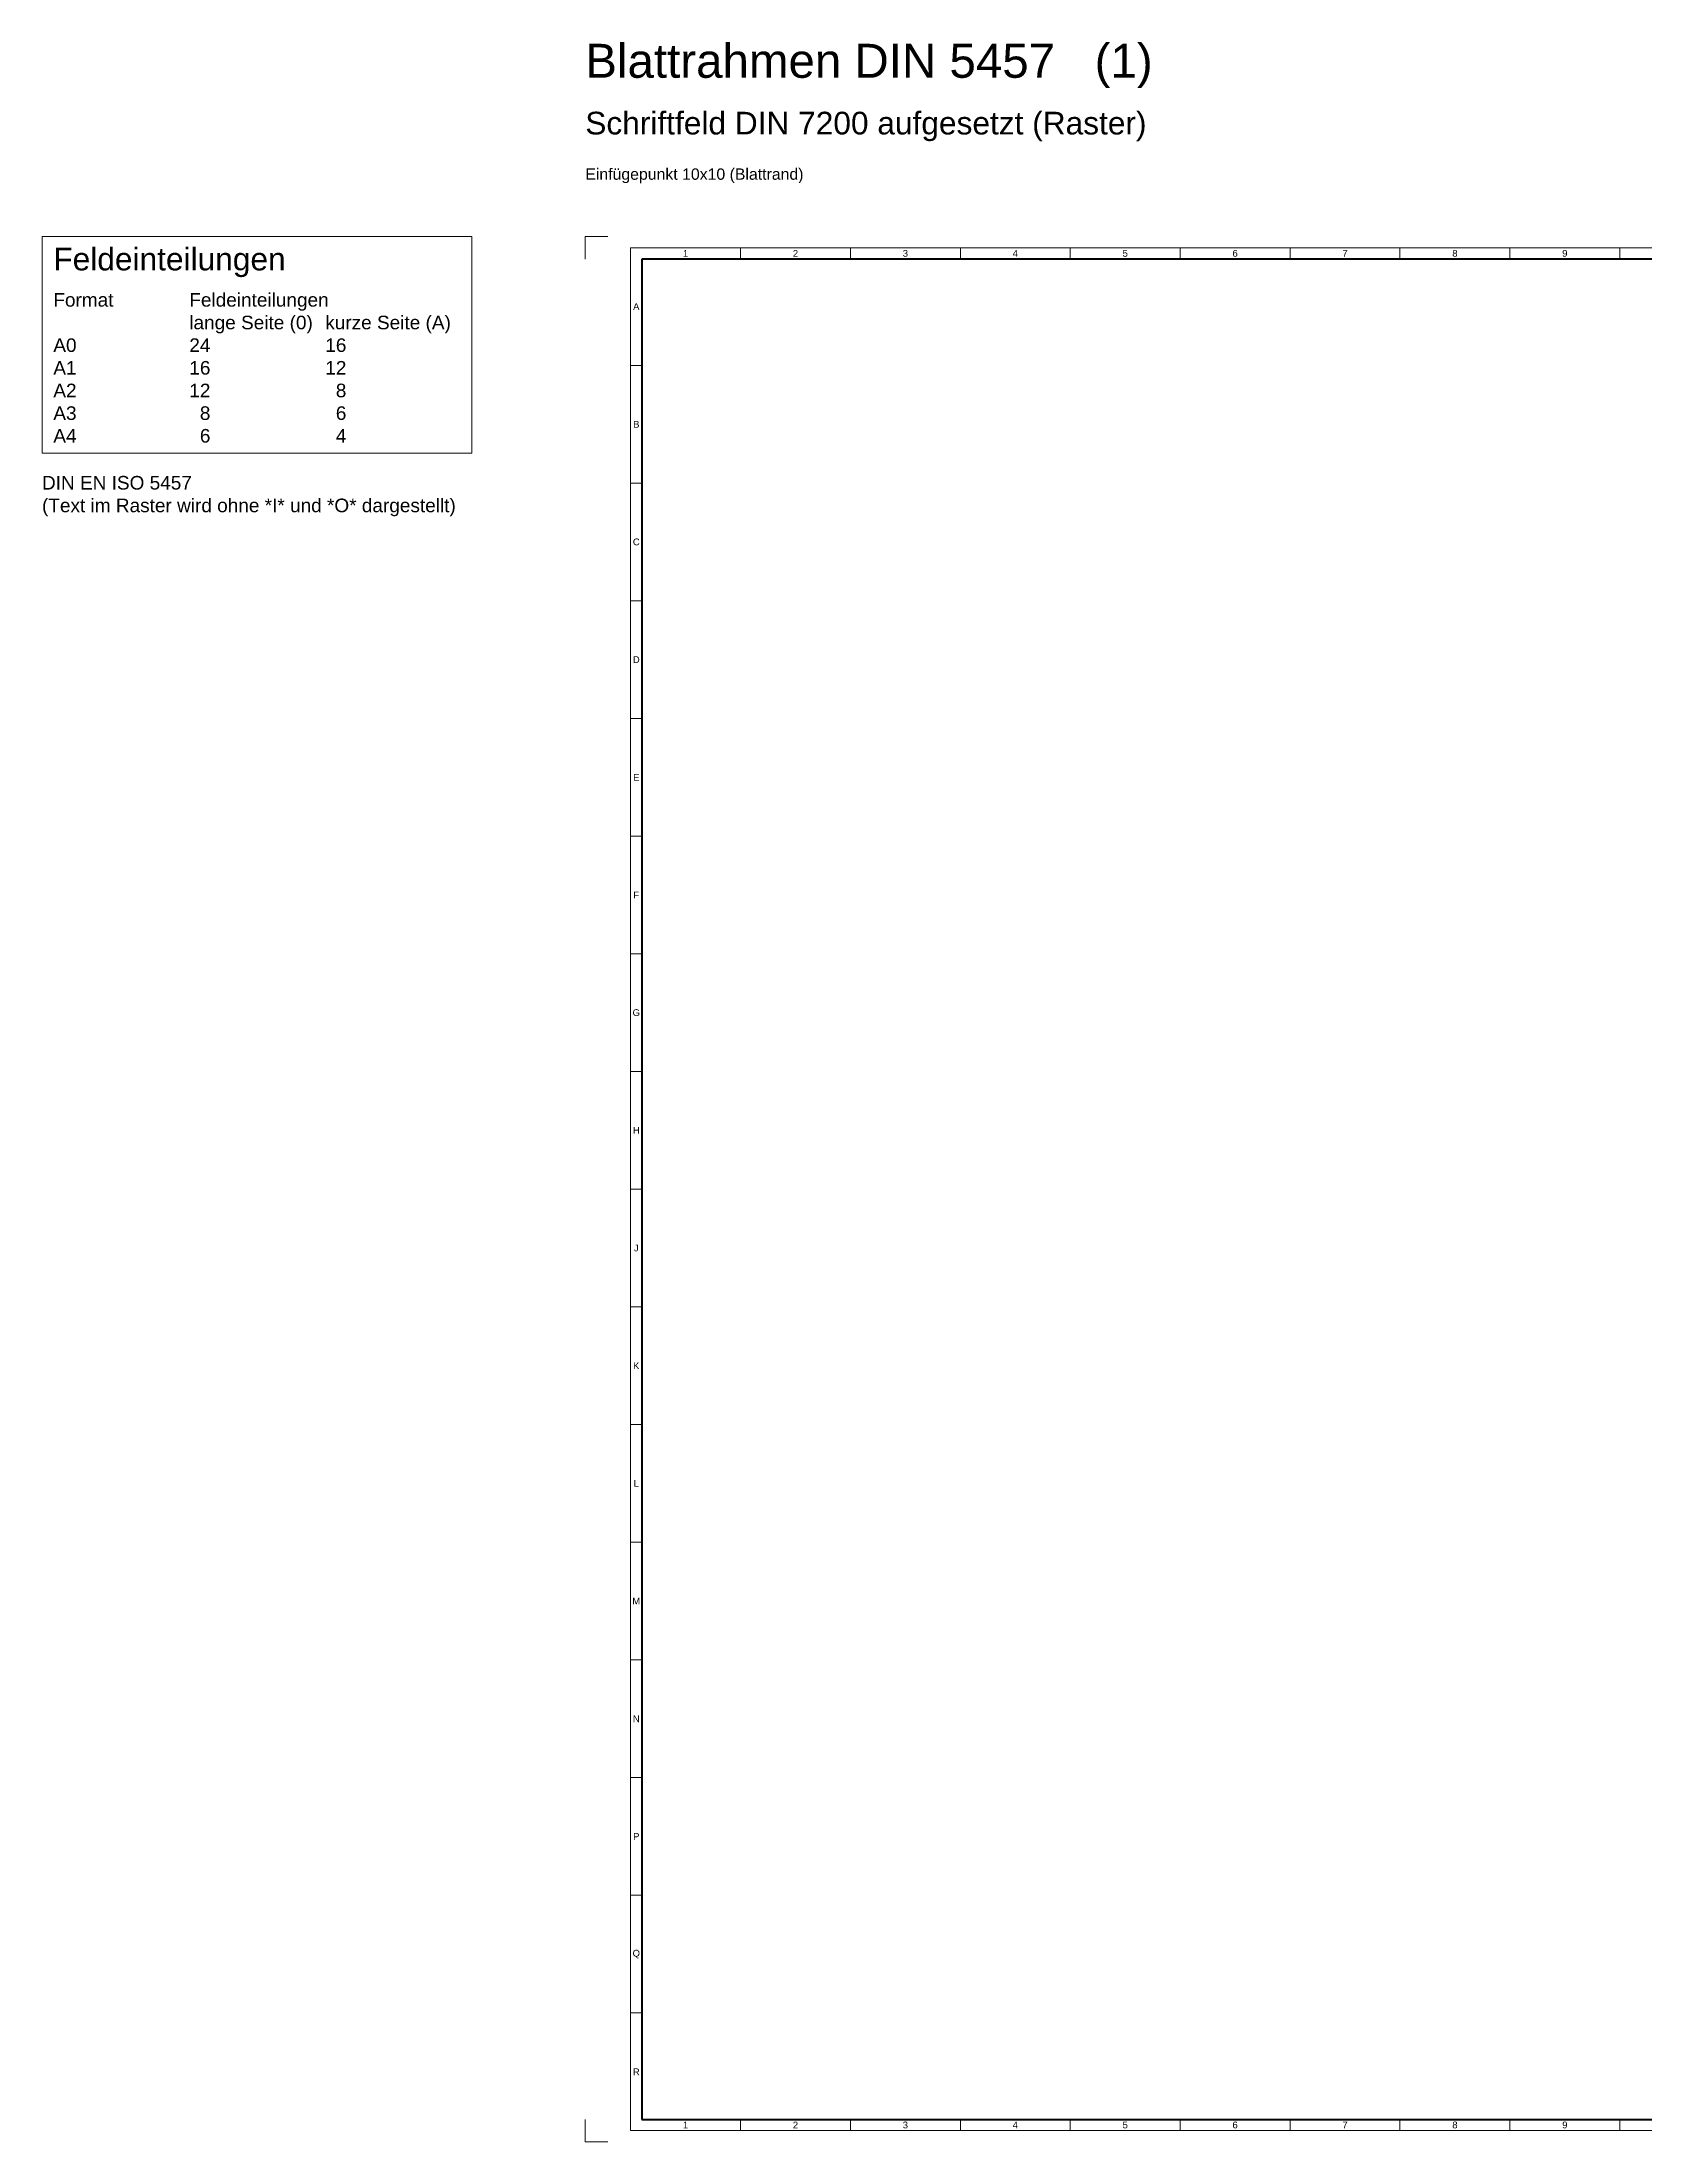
# Model space of a CAD drawing. Header units: millimetres. Extents: x 633 to 4785, y -1154 to 2521.
# Drawn here: x 633 to 1340, y 1594 to 2521 of the extents above; entities that cross this region are included whole.
import ezdxf

# ---------------------------------------------------------------- set-up
doc = ezdxf.new("R2010")
doc.units = ezdxf.units.MM
doc.header["$LTSCALE"] = 5
for name, color, linetype, lineweight, true_color in [('_Blattschnitt', 1, 'Continuous', 5, 0xff0000), ('_Legende', 7, 'Continuous', 5, 0x000000), ('_Raster_0.18mm', 94, 'Continuous', 18, 0x008000), ('_Raster_1.00mm', 5, 'Continuous', 100, 0x0000ff), ('_Raster_Einteilung', 7, 'Continuous', 18, 0x000000), ('_Raster_txt', 7, 'Continuous', 5, 0x000000)]:
    doc.layers.add(name, color=color, linetype=linetype, lineweight=lineweight, true_color=true_color)
doc.styles.add('textstyle1100', font='')
doc.styles.add('textstyle1101', font='')
doc.styles.add('textstyle1102', font='')
doc.styles.add('textstyle1103', font='')
doc.styles.add('textstyle1104', font='')
doc.styles.add('textstyle1105', font='')
doc.styles.add('textstyle1106', font='')
doc.styles.add('textstyle1107', font='')
doc.styles.add('textstyle1108', font='')
doc.styles.add('textstyle1109', font='')
doc.styles.add('textstyle1110', font='')
doc.styles.add('textstyle1111', font='')
doc.styles.add('textstyle1112', font='')
doc.styles.add('textstyle1113', font='')
doc.styles.add('textstyle1114', font='')
doc.styles.add('textstyle1115', font='')
doc.styles.add('textstyle1116', font='')
doc.styles.add('textstyle1117', font='')
doc.styles.add('textstyle1118', font='')
doc.styles.add('textstyle1119', font='')
doc.styles.add('textstyle1120', font='')
doc.styles.add('textstyle1185', font='')
doc.styles.add('textstyle1186', font='')
doc.styles.add('textstyle1187', font='')
doc.styles.add('textstyle1264', font='')
doc.styles.add('textstyle1265', font='')
doc.styles.add('textstyle1266', font='')
doc.styles.add('textstyle1267', font='')
doc.styles.add('textstyle1268', font='')
doc.styles.add('textstyle1269', font='')
doc.styles.add('textstyle1270', font='')
doc.styles.add('textstyle1271', font='')
doc.styles.add('textstyle1272', font='')
doc.styles.add('textstyle1668', font='')
doc.styles.add('textstyle1669', font='')
doc.styles.add('textstyle1670', font='')
doc.styles.add('textstyle1671', font='')
doc.styles.add('textstyle1672', font='')
doc.styles.add('textstyle1673', font='')
doc.styles.add('textstyle1674', font='')
doc.styles.add('textstyle1675', font='')
doc.styles.add('textstyle1676', font='')
doc.styles.add('textstyle1693', font='')
doc.styles.add('textstyle1694', font='')
doc.styles.add('textstyle1695', font='')
doc.styles.add('textstyle1696', font='')
doc.styles.add('textstyle1697', font='')
doc.styles.add('textstyle1698', font='')
doc.styles.add('textstyle1699', font='')
doc.styles.add('textstyle1700', font='')
doc.styles.add('textstyle1714', font='')
doc.styles.add('textstyle1715', font='')
doc.styles.add('textstyle1716', font='')
doc.styles.add('textstyle1717', font='')
doc.styles.add('textstyle1718', font='')
doc.styles.add('textstyle1719', font='')
doc.styles.add('textstyle1720', font='')
doc.styles.add('textstyle1721', font='')
doc.styles.add('textstyle1722', font='')
doc.styles.get('textstyle1100').set_extended_font_data('Arial')
doc.styles.get('textstyle1101').set_extended_font_data('Arial')
doc.styles.get('textstyle1102').set_extended_font_data('Arial')
doc.styles.get('textstyle1103').set_extended_font_data('Arial')
doc.styles.get('textstyle1104').set_extended_font_data('Arial')
doc.styles.get('textstyle1105').set_extended_font_data('Arial')
doc.styles.get('textstyle1106').set_extended_font_data('Arial')
doc.styles.get('textstyle1107').set_extended_font_data('Arial')
doc.styles.get('textstyle1108').set_extended_font_data('Arial')
doc.styles.get('textstyle1109').set_extended_font_data('Arial')
doc.styles.get('textstyle1110').set_extended_font_data('Arial')
doc.styles.get('textstyle1111').set_extended_font_data('Arial')
doc.styles.get('textstyle1112').set_extended_font_data('Arial')
doc.styles.get('textstyle1113').set_extended_font_data('Arial')
doc.styles.get('textstyle1114').set_extended_font_data('Arial')
doc.styles.get('textstyle1115').set_extended_font_data('Arial')
doc.styles.get('textstyle1116').set_extended_font_data('Arial')
doc.styles.get('textstyle1117').set_extended_font_data('Arial')
doc.styles.get('textstyle1118').set_extended_font_data('Arial')
doc.styles.get('textstyle1119').set_extended_font_data('Arial')
doc.styles.get('textstyle1120').set_extended_font_data('Arial')
doc.styles.get('textstyle1185').set_extended_font_data('Arial')
doc.styles.get('textstyle1186').set_extended_font_data('Arial')
doc.styles.get('textstyle1187').set_extended_font_data('Arial')
doc.styles.get('textstyle1264').set_extended_font_data('Arial')
doc.styles.get('textstyle1265').set_extended_font_data('Arial')
doc.styles.get('textstyle1266').set_extended_font_data('Arial')
doc.styles.get('textstyle1267').set_extended_font_data('Arial')
doc.styles.get('textstyle1268').set_extended_font_data('Arial')
doc.styles.get('textstyle1269').set_extended_font_data('Arial')
doc.styles.get('textstyle1270').set_extended_font_data('Arial')
doc.styles.get('textstyle1271').set_extended_font_data('Arial')
doc.styles.get('textstyle1272').set_extended_font_data('Arial')
doc.styles.get('textstyle1668').set_extended_font_data('Arial')
doc.styles.get('textstyle1669').set_extended_font_data('Arial')
doc.styles.get('textstyle1670').set_extended_font_data('Arial')
doc.styles.get('textstyle1671').set_extended_font_data('Arial')
doc.styles.get('textstyle1672').set_extended_font_data('Arial')
doc.styles.get('textstyle1673').set_extended_font_data('Arial')
doc.styles.get('textstyle1674').set_extended_font_data('Arial')
doc.styles.get('textstyle1675').set_extended_font_data('Arial')
doc.styles.get('textstyle1676').set_extended_font_data('Arial')
doc.styles.get('textstyle1693').set_extended_font_data('Arial')
doc.styles.get('textstyle1694').set_extended_font_data('Arial')
doc.styles.get('textstyle1695').set_extended_font_data('Arial')
doc.styles.get('textstyle1696').set_extended_font_data('Arial')
doc.styles.get('textstyle1697').set_extended_font_data('Arial')
doc.styles.get('textstyle1698').set_extended_font_data('Arial')
doc.styles.get('textstyle1699').set_extended_font_data('Arial')
doc.styles.get('textstyle1700').set_extended_font_data('Arial')
doc.styles.get('textstyle1714').set_extended_font_data('Arial')
doc.styles.get('textstyle1715').set_extended_font_data('Arial')
doc.styles.get('textstyle1716').set_extended_font_data('Arial')
doc.styles.get('textstyle1717').set_extended_font_data('Arial')
doc.styles.get('textstyle1718').set_extended_font_data('Arial')
doc.styles.get('textstyle1719').set_extended_font_data('Arial')
doc.styles.get('textstyle1720').set_extended_font_data('Arial')
doc.styles.get('textstyle1721').set_extended_font_data('Arial')
doc.styles.get('textstyle1722').set_extended_font_data('Arial')

msp = doc.modelspace()

# ---------------------------------------------------------------- linework, layer by layer
at = {"layer": '_Blattschnitt'}
for p, q in [((872.38, 2435.29), (882.38, 2435.29)), ((872.38, 2435.29), (872.38, 2425.29)), ((872.38, 1594.29), (872.38, 1604.29)), ((872.38, 1594.29), (882.38, 1594.29))]:
    msp.add_line(p, q, dxfattribs=at)
at = {"layer": '_Legende'}
for p, q in [((637.64, 2435.29), (632.64, 2435.29)), ((632.64, 2435.29), (822.38, 2435.29)), ((632.64, 2339.57), (632.64, 2435.29)), ((822.38, 2435.29), (822.38, 2339.57)), ((822.38, 2339.57), (632.64, 2339.57))]:
    msp.add_line(p, q, dxfattribs=at)
at = {"layer": '_Raster_0.18mm'}
for p, q in [((2056.38, 2430.29), (892.38, 2430.29)), ((892.38, 2430.29), (892.38, 1599.29)), ((892.38, 1599.29), (2056.38, 1599.29))]:
    msp.add_line(p, q, dxfattribs=at)
at = {"layer": '_Raster_1.00mm'}
for p, q in [((2051.38, 2425.29), (897.38, 2425.29)), ((897.38, 2425.29), (897.38, 1604.29)), ((897.38, 1604.29), (1871.38, 1604.29))]:
    msp.add_line(p, q, dxfattribs=at)
at = {"layer": '_Raster_Einteilung'}
for p, q in [((940.88, 2430.29), (940.88, 2425.29)), ((989.38, 2430.29), (989.38, 2425.29)), ((1037.88, 2430.29), (1037.88, 2425.29)), ((1086.38, 2430.29), (1086.38, 2425.29)), ((1134.88, 2430.29), (1134.88, 2425.29)), ((1183.38, 2430.29), (1183.38, 2425.29)), ((1231.88, 2430.29), (1231.88, 2425.29)), ((1280.38, 2430.29), (1280.38, 2425.29)), ((1328.88, 2430.29), (1328.88, 2425.29)), ((892.38, 2378.35), (897.38, 2378.35)), ((892.38, 2326.41), (897.38, 2326.41)), ((892.38, 2274.47), (897.38, 2274.47)), ((892.38, 2222.54), (897.38, 2222.54)), ((892.38, 2170.6), (897.38, 2170.6)), ((892.38, 2118.66), (897.38, 2118.66)), ((892.38, 2066.72), (897.38, 2066.72)), ((892.38, 2014.79), (897.38, 2014.79)), ((892.38, 1962.85), (897.38, 1962.85)), ((892.38, 1910.91), (897.38, 1910.91)), ((892.38, 1858.97), (897.38, 1858.97)), ((892.38, 1807.04), (897.38, 1807.04)), ((892.38, 1755.1), (897.38, 1755.1)), ((892.38, 1703.16), (897.38, 1703.16)), ((892.38, 1651.22), (897.38, 1651.22)), ((940.88, 1604.29), (940.88, 1599.29)), ((989.38, 1604.29), (989.38, 1599.29)), ((1037.88, 1604.29), (1037.88, 1599.29)), ((1086.38, 1604.29), (1086.38, 1599.29)), ((1134.88, 1604.29), (1134.88, 1599.29)), ((1183.38, 1604.29), (1183.38, 1599.29)), ((1231.88, 1604.29), (1231.88, 1599.29)), ((1280.38, 1604.29), (1280.38, 1599.29)), ((1328.88, 1604.29), (1328.88, 1599.29))]:
    msp.add_line(p, q, dxfattribs=at)

# ---------------------------------------------------------------- texts
at = {"layer": '_Legende', "attachment_point": 1}
for s, insert, char_height, style in [('Blattrahmen DIN 5457   (1)', (872.38, 2520.29), 15, 'textstyle1187'), ('Schriftfeld DIN 7200 aufgesetzt (Raster)', (872.38, 2490.29), 10, 'textstyle1185'), ('Einfügepunkt 10x10 (Blattrand)', (872.38, 2465.29), 5, 'textstyle1186'), ('Feldeinteilungen', (637.64, 2430.29), 10, 'textstyle1100'), ('Format', (637.64, 2410.29), 6, 'textstyle1101'), ('Feldeinteilungen', (697.64, 2410.29), 6, 'textstyle1103'), ('lange Seite (0)', (697.64, 2400.29), 6, 'textstyle1109'), ('kurze Seite (A)', (757.64, 2400.29), 6, 'textstyle1110'), ('A1', (637.64, 2380.29), 6, 'textstyle1104'), ('16', (697.64, 2380.29), 6, 'textstyle1113'), ('12', (757.64, 2380.29), 6, 'textstyle1114'), ('A2', (637.64, 2370.29), 6, 'textstyle1105'), ('12', (697.64, 2370.29), 6, 'textstyle1115'), ('  8', (757.64, 2370.29), 6, 'textstyle1116'), ('A3', (637.64, 2360.29), 6, 'textstyle1106'), ('  8', (697.64, 2360.29), 6, 'textstyle1117'), ('  6', (757.64, 2360.29), 6, 'textstyle1118'), ('A4', (637.64, 2350.29), 6, 'textstyle1107'), ('  6', (697.64, 2350.29), 6, 'textstyle1119'), ('  4', (757.64, 2350.29), 6, 'textstyle1120'), ('DIN EN ISO 5457', (632.64, 2329.57), 6, 'textstyle1108')]:
    msp.add_mtext(s, dxfattribs=dict(at, insert=insert, char_height=char_height, style=style))
at = {"layer": '_Legende', "color": 1, "true_color": 0xff0000, "char_height": 6, "attachment_point": 1}
for s, insert, style in [('A0', (637.64, 2390.29), 'textstyle1102'), ('24', (697.64, 2390.29), 'textstyle1111'), ('16', (757.64, 2390.29), 'textstyle1112'), ('(Text im Raster wird ohne *I* und *O* dargestellt)', (632.64, 2319.57), 'textstyle1676')]:
    msp.add_mtext(s, dxfattribs=dict(at, insert=insert, style=style))
at = {"layer": '_Raster_txt', "char_height": 3, "attachment_point": 5}
for s, insert, style in [('1', (916.63, 2427.79), 'textstyle1264'), ('2', (965.13, 2427.79), 'textstyle1265'), ('3', (1013.63, 2427.79), 'textstyle1266'), ('4', (1062.13, 2427.79), 'textstyle1267'), ('5', (1110.63, 2427.79), 'textstyle1268'), ('6', (1159.13, 2427.79), 'textstyle1269'), ('7', (1207.63, 2427.79), 'textstyle1270'), ('8', (1256.13, 2427.79), 'textstyle1271'), ('9', (1304.63, 2427.79), 'textstyle1272'), ('A', (894.88, 2404.32), 'textstyle1675'), ('B', (894.88, 2352.38), 'textstyle1674'), ('C', (894.88, 2300.44), 'textstyle1673'), ('D', (894.88, 2248.51), 'textstyle1672'), ('E', (894.88, 2196.57), 'textstyle1671'), ('F', (894.88, 2144.63), 'textstyle1670'), ('G', (894.88, 2092.69), 'textstyle1669'), ('H', (894.88, 2040.76), 'textstyle1668'), ('J', (894.88, 1988.82), 'textstyle1722'), ('K', (894.88, 1936.88), 'textstyle1721'), ('L', (894.88, 1884.94), 'textstyle1720'), ('M', (894.88, 1833.01), 'textstyle1719'), ('N', (894.88, 1781.07), 'textstyle1718'), ('P', (894.88, 1729.13), 'textstyle1717'), ('Q', (894.88, 1677.19), 'textstyle1716'), ('R', (894.88, 1625.26), 'textstyle1715'), ('1', (916.63, 1601.79), 'textstyle1714'), ('2', (965.13, 1601.79), 'textstyle1693'), ('3', (1013.63, 1601.79), 'textstyle1694'), ('4', (1062.13, 1601.79), 'textstyle1695'), ('5', (1110.63, 1601.79), 'textstyle1696'), ('6', (1159.13, 1601.79), 'textstyle1697'), ('7', (1207.63, 1601.79), 'textstyle1698'), ('8', (1256.13, 1601.79), 'textstyle1699'), ('9', (1304.63, 1601.79), 'textstyle1700')]:
    msp.add_mtext(s, dxfattribs=dict(at, insert=insert, style=style))

doc.saveas('drawing.dxf')
